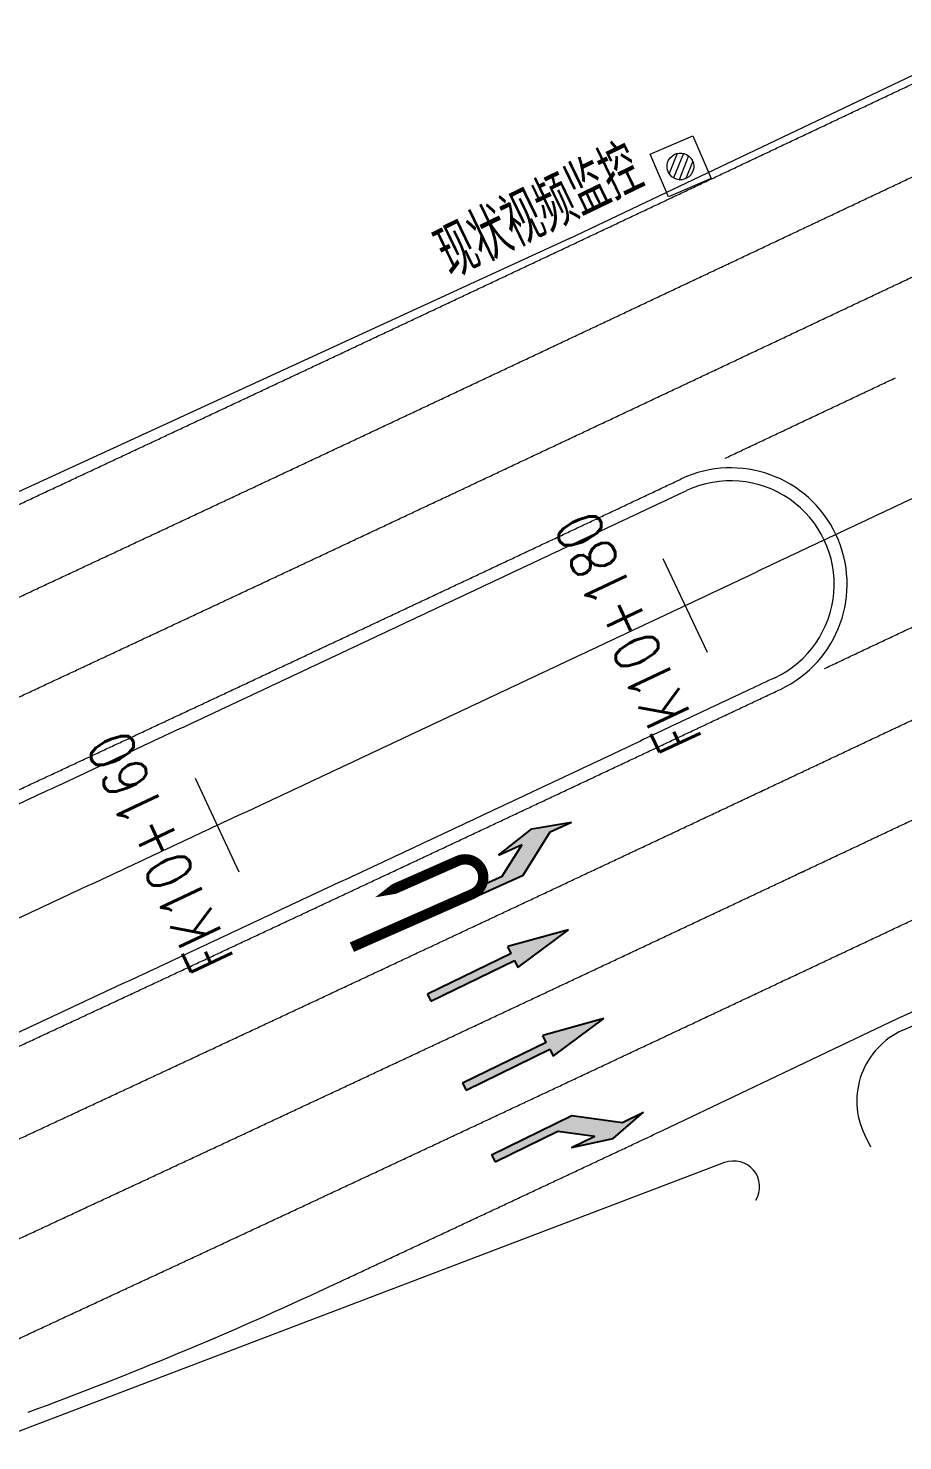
# Model space of a CAD drawing. Header units: millimetres. Extents: x 523446 to 528898, y 388189 to 392165.
# Drawn here: x 526249.9 to 526283.7, y 389325.7 to 389380.4 of the extents above; entities that cross this region are included whole.
import ezdxf
from ezdxf.enums import TextEntityAlignment as Align

# ---------------------------------------------------------------- set-up
doc = ezdxf.new("R2010")
doc.units = ezdxf.units.MM
doc.linetypes.add('33', pattern=[6, 3, -3])
for name, color, linetype, lineweight in [('0-现状交通设施2018', 7, 'Continuous', 0), ('0-现状信号灯', 7, 'Continuous', 40), ('000-scy-中分带', 2, 'Continuous', 60), ('000-scy-机动车道线', 5, 'Continuous', 60)]:
    doc.layers.add(name, color=color, linetype=linetype, lineweight=lineweight)
for name, color, linetype in [('FZZD-标注路线桩号', 7, 'Continuous'), ('MEDS道路平面中线-FZZD', 7, 'Continuous'), ('标线（实）', 1, 'Continuous'), ('标线（虚）', 1, '33'), ('箭头', 7, 'Continuous')]:
    doc.layers.add(name, color=color, linetype=linetype)
doc.styles.add('HZTXT_S', font='TXT_S.shx', dxfattribs={"width": 0.75, "bigfont": 'HZTXT.shx'})
doc.styles.add('MEDS', font='TXT_S.SHX', dxfattribs={"width": 0.75, "bigfont": 'hztxt.shx'})

# ---------------------------------------------------------------- blocks, each defined once
blk = doc.blocks.new('y')
blk.add_hatch(color=0).paths.add_polyline_path([(0.55, 0.225), (0.55, -0.275), (0.75, 0.525), (0.55, 1.275), (0.55, 0.825), (0, 0), (0, -1.725), (0.15, -1.725), (0.15, -0.375)])
at = {"color": 0}
for p, q in [((0.75, 0.525), (0.55, 1.275)), ((0.55, 0.825), (0.55, 1.275)), ((0, 0), (0.55, 0.825)), ((0.55, -0.275), (0.75, 0.525)), ((0.15, -0.375), (0.55, 0.225)), ((0.55, -0.275), (0.55, 0.225)), ((0, -1.725), (0, 0)), ((0.15, -1.725), (0.15, -0.375)), ((0, -1.725), (0.15, -1.725))]:
    blk.add_line(p, q, dxfattribs=at)
blk = doc.blocks.new('zx')
blk.add_hatch(color=0).paths.add_polyline_path([(0.075, -1.2), (0.225, -1.2), (0, 0), (-0.225, -1.2), (-0.075, -1.2), (-0.075, -3), (0.075, -3)])
at = {"color": 0}
for p, q in [((0, 0), (-0.225, -1.2)), ((0.225, -1.2), (0, 0)), ((-0.075, -1.2), (-0.225, -1.2)), ((-0.075, -1.2), (-0.075, -3)), ((0.075, -3), (0.075, -1.2)), ((0.075, -1.2), (0.225, -1.2)), ((-0.075, -3), (0.075, -3))]:
    blk.add_line(p, q, dxfattribs=at)
blk = doc.blocks.new('箭头（调头）')
at = {"color": 0}
blk.add_lwpolyline([(0, 0, 0.4, 0.4, 0), (0, 5.1, 0.4, 0.4, 1), (-1.4, 5.1, 0.4, 0.4, 0), (-1.4, 4, 1.2, 0, 0), (-1.4, 1.6, 0, 0, 0)], format="xyseb", dxfattribs=at)
blk = doc.blocks.new('7')
at = {"layer": '0-现状信号灯', "linetype": 'Continuous', "lineweight": 0, "ltscale": 0.005}
for p, q in [((525414.9, 388753.359), (525416.616, 388753.904)), ((525416.616, 388753.904), (525417.16, 388752.188)), ((525415.444, 388751.644), (525414.9, 388753.359)), ((525415.937, 388753.284), (525415.555, 388752.546)), ((525416.181, 388753.264), (525415.711, 388752.359)), ((525416.374, 388753.148), (525415.918, 388752.268)), ((525416.512, 388752.924), (525416.179, 388752.284)), ((525417.16, 388752.188), (525415.444, 388751.644))]:
    blk.add_line(p, q, dxfattribs=at)
blk.add_ellipse((525416.018, 388752.774), major_axis=(0.365, 0.365), ratio=1, start_param=3.156470216024712, end_param=9.439655523204298, dxfattribs=at)

msp = doc.modelspace()

# ---------------------------------------------------------------- linework, layer by layer
at = {"layer": '000-scy-中分带', "linetype": 'ByBlock', "lineweight": 0}
for points in [[(526275.357, 389362.484, -0.000026), (526274.383, 389362.025, -0.00003), (526273.287, 389361.508, -0.000032), (526272.19, 389360.991, -0.000033), (526271.094, 389360.475, -0.000034), (526269.997, 389359.959, -0.000035), (526268.901, 389359.442, -0.000037), (526267.804, 389358.926, -0.000038), (526266.708, 389358.411, -0.000039), (526265.611, 389357.895, -0.00004), (526264.514, 389357.379, -0.000042), (526263.418, 389356.864, -0.000043), (526262.321, 389356.349, -0.000044), (526261.224, 389355.834, -0.000045), (526260.127, 389355.32, -0.000047), (526259.03, 389354.805, -0.000048), (526257.932, 389354.291, -0.000049), (526256.835, 389353.777, -0.000051), (526255.738, 389353.263, -0.000052), (526254.64, 389352.749, -0.000053), (526253.543, 389352.236, -0.000054), (526252.445, 389351.723, -0.000056), (526251.347, 389351.21, -0.000057), (526250.25, 389350.698, -0.000058), (526249.152, 389350.185, -0.000059), (526248.054, 389349.673, -0.000061)], [(526278.77, 389355.249, -0.000026), (526277.795, 389354.789, -0.00003), (526276.697, 389354.272, -0.000032), (526275.6, 389353.755, -0.000033), (526274.503, 389353.238, -0.000034), (526273.405, 389352.721, -0.000035), (526272.308, 389352.204, -0.000037), (526271.21, 389351.688, -0.000038), (526270.112, 389351.171, -0.000039), (526269.015, 389350.655, -0.00004), (526267.917, 389350.139, -0.000042), (526266.819, 389349.623, -0.000043), (526265.72, 389349.107, -0.000044), (526264.622, 389348.592, -0.000045), (526263.524, 389348.077, -0.000047), (526262.425, 389347.562, -0.000048), (526261.327, 389347.047, -0.000049), (526260.228, 389346.532, -0.000051), (526259.129, 389346.017, -0.000052), (526258.03, 389345.503, -0.000053), (526256.931, 389344.989, -0.000054), (526255.832, 389344.475, -0.000056), (526254.733, 389343.962, -0.000057), (526253.633, 389343.448, -0.000058), (526252.533, 389342.935, -0.000059), (526251.434, 389342.423, -0.000061), (526250.334, 389341.91, -0.000062), (526249.234, 389341.398, -0.000063), (526248.134, 389340.886, -0.000064)]]:
    msp.add_lwpolyline(points, format="xyb", dxfattribs=at)
msp.add_arc((526277.064, 389358.867), 4, 295.2445, 115.2539, dxfattribs=at)
at = {"layer": '000-scy-机动车道线', "color": 5, "linetype": 'ByBlock', "lineweight": 0}
for p, q in [((526270.823, 389372.246), (526292.856, 389382.723)), ((526270.823, 389372.246), (526187.819, 389334.076)), ((526283.716, 389341.607), (526299.291, 389348.559)), ((526282.232, 389337.574), (526282.463, 389337.092)), ((526276.827, 389336.484), (526238.804, 389322.002))]:
    msp.add_line(p, q, dxfattribs=at)
for centre, radius, start, end in [((526284.939, 389338.867), 3, 114.0554, 205.5424), ((526277.182, 389335.549), 1, 328.9113, 110.7934)]:
    msp.add_arc(centre, radius, start, end, dxfattribs=at)
at = {"layer": 'FZZD-标注路线桩号', "color": 7, "linetype": 'ByBlock', "lineweight": 0}
for p, q in [((526276.16, 389356.229), (526274.454, 389359.847)), ((526258.053, 389347.722), (526256.358, 389351.345))]:
    msp.add_line(p, q, dxfattribs=at)
at = {"layer": 'MEDS道路平面中线-FZZD', "color": 1, "linetype": 'ByBlock', "lineweight": 0}
msp.add_lwpolyline([(526301.302, 389370.324, -0.000001), (526300.206, 389369.805, -0.000003), (526299.11, 389369.286, -0.000004), (526298.014, 389368.768, -0.000005), (526296.918, 389368.249, -0.000006), (526295.822, 389367.731, -0.000008), (526294.726, 389367.212, -0.000009), (526293.63, 389366.693, -0.00001), (526292.534, 389366.175, -0.000011), (526291.438, 389365.657, -0.000013), (526290.342, 389365.138, -0.000014), (526289.246, 389364.62, -0.000015), (526288.149, 389364.102, -0.000016), (526287.053, 389363.583, -0.000018), (526285.957, 389363.065, -0.000019), (526284.861, 389362.547, -0.00002), (526283.764, 389362.029, -0.000021), (526282.668, 389361.512, -0.000023), (526281.572, 389360.994, -0.000024), (526280.475, 389360.476, -0.000025), (526279.379, 389359.959, -0.000027), (526278.282, 389359.441, -0.000028), (526277.185, 389358.924, -0.000029), (526276.089, 389358.407, -0.00003), (526274.992, 389357.89, -0.000032), (526273.895, 389357.373, -0.000033), (526272.798, 389356.856, -0.000034), (526271.701, 389356.34, -0.000035), (526270.604, 389355.823, -0.000037), (526269.507, 389355.307, -0.000038), (526268.41, 389354.791, -0.000039), (526267.313, 389354.275, -0.00004), (526266.216, 389353.759, -0.000042), (526265.118, 389353.244, -0.000043), (526264.021, 389352.728, -0.000044), (526262.923, 389352.213, -0.000045), (526261.825, 389351.698, -0.000047), (526260.727, 389351.183, -0.000048), (526259.63, 389350.669, -0.000049), (526258.532, 389350.154, -0.000051), (526257.433, 389349.64, -0.000052), (526256.335, 389349.126, -0.000053), (526255.237, 389348.613, -0.000054), (526254.139, 389348.099, -0.000056), (526253.04, 389347.586, -0.000057), (526251.941, 389347.073, -0.000058), (526250.843, 389346.56, -0.000059), (526249.744, 389346.048, -0.000061), (526248.645, 389345.536, -0.000062), (526247.545, 389345.024, -0.000063)], format="xyb", dxfattribs=at)
at = {"layer": '标线（实）', "linetype": 'ByBlock', "lineweight": 0, "ltscale": 0.03}
msp.add_line((526283.513, 389342.063), (526299.087, 389349.016), dxfattribs=at)
at = {"layer": '标线（实）', "linetype": 'ByBlock', "lineweight": 0, "ltscale": 0.03, "flags": 128}
for points in [[(526243.618, 389359.19, 0.000007), (526244.105, 389359.417, 0.000007), (526244.592, 389359.645, 0.000007), (526245.079, 389359.872, 0.000007), (526245.566, 389360.099, 0.000006), (526246.053, 389360.326, 0.000006), (526246.54, 389360.554, 0.000006), (526247.027, 389360.781, 0.000006), (526247.514, 389361.008, 0.000006), (526248, 389361.236, 0.000006), (526248.487, 389361.464, 0.000006), (526248.974, 389361.691, 0.000006), (526249.461, 389361.919, 0.000006), (526249.948, 389362.146, 0.000006), (526250.435, 389362.374, 0.000006), (526250.922, 389362.602, 0.000006), (526251.409, 389362.83, 0.000006), (526251.895, 389363.058, 0.000006), (526252.382, 389363.286, 0.000006), (526252.869, 389363.514, 0.000006), (526253.356, 389363.742, 0.000005), (526253.843, 389363.97, 0.000005), (526254.33, 389364.198, 0.000005), (526254.816, 389364.426, 0.000005), (526255.303, 389364.655, 0.000005), (526255.79, 389364.883, 0.000005), (526256.277, 389365.111, 0.000005), (526256.764, 389365.34, 0.000005), (526257.25, 389365.568, 0.000005), (526257.737, 389365.797, 0.000005), (526258.224, 389366.025, 0.000005), (526258.711, 389366.254, 0.000005), (526259.197, 389366.483, 0.000005), (526259.684, 389366.711, 0.000005), (526260.171, 389366.94, 0.000005), (526260.658, 389367.169, 0.000005), (526261.144, 389367.397, 0.000004), (526261.631, 389367.626, 0.000004), (526262.118, 389367.855, 0.000004), (526262.605, 389368.084, 0.000004), (526263.091, 389368.313, 0.000004), (526263.578, 389368.542, 0.000004), (526264.065, 389368.771, 0.000004), (526264.551, 389369, 0.000004), (526265.038, 389369.229, 0.000004), (526265.525, 389369.458, 0.000004), (526266.012, 389369.688, 0.000004), (526266.498, 389369.917, 0.000004), (526266.985, 389370.146, 0.000004), (526267.472, 389370.375, 0.000004), (526267.959, 389370.605, 0.000004), (526268.445, 389370.834, 0.000004), (526268.932, 389371.063, 0.000003), (526269.419, 389371.293, 0.000003), (526269.905, 389371.522, 0.000003), (526270.392, 389371.752, 0.000003), (526270.879, 389371.981, 0.000003), (526271.366, 389372.211, 0.000003), (526271.852, 389372.441, 0.000003), (526272.339, 389372.67, 0.000003), (526272.826, 389372.9, 0.000003), (526273.312, 389373.129, 0.000003), (526273.799, 389373.359, 0.000003), (526274.286, 389373.589, 0.000003), (526274.773, 389373.819, 0.000003), (526275.259, 389374.048, 0.000003), (526275.746, 389374.278, 0.000003), (526276.233, 389374.508, 0.000003), (526276.72, 389374.738, 0.000002), (526277.206, 389374.968, 0.000002), (526277.693, 389375.198, 0.000002), (526278.18, 389375.428, 0.000002), (526278.667, 389375.658, 0.000002), (526279.153, 389375.888, 0.000002), (526279.64, 389376.118, 0.000002), (526280.127, 389376.348, 0.000002), (526280.614, 389376.578, 0.000002), (526281.1, 389376.808, 0.000002), (526281.587, 389377.038, 0.000002), (526282.074, 389377.268, 0.000002), (526282.561, 389377.498, 0.000002), (526283.048, 389377.729, 0.000002), (526283.535, 389377.959, 0.000002), (526284.021, 389378.189, 0.000002), (526284.508, 389378.419, 0.000001), (526284.995, 389378.649, 0.000001), (526285.482, 389378.88, 0.000001), (526285.969, 389379.11, 0.000001), (526286.456, 389379.34, 0.000001), (526286.943, 389379.571, 0.000001), (526287.429, 389379.801, 0.000001), (526287.916, 389380.031, 0.000001), (526288.403, 389380.262)], [(526243.938, 389348.309, 0.000007), (526244.426, 389348.536, 0.000007), (526244.914, 389348.763, 0.000007), (526245.402, 389348.99, 0.000007), (526245.89, 389349.217, 0.000007), (526246.378, 389349.444, 0.000007), (526246.867, 389349.672, 0.000007), (526247.355, 389349.899, 0.000007), (526247.843, 389350.127, 0.000007), (526248.331, 389350.354, 0.000007), (526248.818, 389350.582, 0.000007), (526249.306, 389350.809, 0.000007), (526249.794, 389351.037, 0.000006), (526250.282, 389351.265, 0.000006), (526250.77, 389351.493, 0.000006), (526251.258, 389351.72, 0.000006), (526251.746, 389351.948, 0.000006), (526252.234, 389352.176, 0.000006), (526252.721, 389352.404, 0.000006), (526253.209, 389352.632, 0.000006), (526253.697, 389352.86, 0.000006), (526254.185, 389353.088, 0.000006), (526254.672, 389353.317, 0.000006), (526255.16, 389353.545, 0.000006), (526255.648, 389353.773, 0.000006), (526256.136, 389354.001, 0.000006), (526256.623, 389354.23, 0.000006), (526257.111, 389354.458, 0.000006), (526257.598, 389354.687, 0.000005), (526258.086, 389354.915, 0.000005), (526258.574, 389355.144, 0.000005), (526259.061, 389355.372, 0.000005), (526259.549, 389355.601, 0.000005), (526260.036, 389355.829, 0.000005), (526260.524, 389356.058, 0.000005), (526261.011, 389356.287, 0.000005), (526261.499, 389356.516, 0.000005), (526261.986, 389356.745, 0.000005), (526262.474, 389356.973, 0.000005), (526262.961, 389357.202, 0.000005), (526263.449, 389357.431, 0.000005), (526263.936, 389357.66, 0.000005), (526264.424, 389357.889, 0.000005), (526264.911, 389358.118, 0.000005), (526265.398, 389358.347, 0.000004), (526265.886, 389358.577, 0.000004), (526266.373, 389358.806, 0.000004), (526266.861, 389359.035, 0.000004), (526267.348, 389359.264, 0.000004), (526267.835, 389359.494, 0.000004), (526268.323, 389359.723, 0.000004), (526268.81, 389359.952, 0.000004), (526269.297, 389360.182, 0.000004), (526269.785, 389360.411, 0.000004), (526270.272, 389360.64, 0.000004), (526270.759, 389360.87, 0.000004), (526271.246, 389361.099, 0.000004), (526271.734, 389361.329, 0.000004), (526272.221, 389361.559, 0.000004), (526272.708, 389361.788, 0.000004), (526273.195, 389362.018, 0.000003), (526273.683, 389362.248, 0.000003), (526274.17, 389362.477, 0.000003), (526274.657, 389362.707, 0.000003), (526275.144, 389362.937, 0.000003)], [(526244.308, 389338.557, 0.000008), (526244.798, 389338.784, 0.000008), (526245.287, 389339.011, 0.000008), (526245.776, 389339.238, 0.000007), (526246.265, 389339.466, 0.000007), (526246.755, 389339.693, 0.000007), (526247.244, 389339.92, 0.000007), (526247.733, 389340.148, 0.000007), (526248.222, 389340.375, 0.000007), (526248.711, 389340.603, 0.000007), (526249.2, 389340.83, 0.000007), (526249.689, 389341.058, 0.000007), (526250.178, 389341.286, 0.000007), (526250.667, 389341.514, 0.000007), (526251.156, 389341.741, 0.000007), (526251.645, 389341.969, 0.000007), (526252.134, 389342.197, 0.000007), (526252.622, 389342.425, 0.000007), (526253.111, 389342.653, 0.000007), (526253.6, 389342.881, 0.000006), (526254.089, 389343.109, 0.000006), (526254.577, 389343.338, 0.000006), (526255.066, 389343.566, 0.000006), (526255.555, 389343.794, 0.000006), (526256.043, 389344.022, 0.000006), (526256.532, 389344.251, 0.000006), (526257.021, 389344.479, 0.000006), (526257.509, 389344.707, 0.000006), (526257.998, 389344.936, 0.000006), (526258.486, 389345.165, 0.000006), (526258.975, 389345.393, 0.000006), (526259.463, 389345.622, 0.000006), (526259.952, 389345.85, 0.000006), (526260.44, 389346.079, 0.000006), (526260.928, 389346.308, 0.000006), (526261.417, 389346.537, 0.000005), (526261.905, 389346.765, 0.000005), (526262.393, 389346.994, 0.000005), (526262.882, 389347.223, 0.000005), (526263.37, 389347.452, 0.000005), (526263.858, 389347.681, 0.000005), (526264.346, 389347.91, 0.000005), (526264.835, 389348.139, 0.000005), (526265.323, 389348.368, 0.000005), (526265.811, 389348.597, 0.000005), (526266.299, 389348.827, 0.000005), (526266.787, 389349.056, 0.000005), (526267.275, 389349.285, 0.000005), (526267.763, 389349.514, 0.000005), (526268.251, 389349.744, 0.000005), (526268.739, 389349.973, 0.000005), (526269.227, 389350.202, 0.000004), (526269.715, 389350.432, 0.000004), (526270.203, 389350.661, 0.000004), (526270.691, 389350.891, 0.000004), (526271.179, 389351.12, 0.000004), (526271.667, 389351.35, 0.000004), (526272.155, 389351.579, 0.000004), (526272.643, 389351.809, 0.000004), (526273.13, 389352.039, 0.000004), (526273.618, 389352.268, 0.000004), (526274.106, 389352.498, 0.000004), (526274.594, 389352.728, 0.000004), (526275.082, 389352.958, 0.000004), (526275.569, 389353.187, 0.000004), (526276.057, 389353.417, 0.000004), (526276.545, 389353.647, 0.000004), (526277.032, 389353.877, 0.000003), (526277.52, 389354.107, 0.000003), (526278.008, 389354.337, 0.000003), (526278.495, 389354.567, 0.000003), (526278.983, 389354.796, 0.000003)], [(526278.198, 389350.833), (526278.418, 389350.937, 0.000003), (526278.906, 389351.167, 0.000003), (526279.394, 389351.397, 0.000003), (526279.882, 389351.627, 0.000003), (526280.369, 389351.857, 0.000003), (526280.857, 389352.087, 0.000003), (526281.345, 389352.317, 0.000003), (526281.833, 389352.547, 0.000003), (526282.32, 389352.777, 0.000003), (526282.808, 389353.007, 0.000003), (526283.296, 389353.238, 0.000003), (526283.783, 389353.468, 0.000003), (526284.271, 389353.698, 0.000003), (526284.758, 389353.928, 0.000003), (526285.246, 389354.158, 0.000003), (526285.734, 389354.389, 0.000003), (526286.221, 389354.619, 0.000002), (526286.709, 389354.849, 0.000002), (526287.196, 389355.079, 0.000002), (526287.684, 389355.31, 0.000002), (526288.171, 389355.54, 0.000002), (526288.659, 389355.77, 0.000002), (526289.146, 389356.001, 0.000002), (526289.634, 389356.231, 0.000002), (526290.121, 389356.461, 0.000002), (526290.526, 389356.653, 0.000002)], [(526279.69, 389347.667), (526279.91, 389347.771, 0.000003), (526280.398, 389348.001, 0.000003), (526280.886, 389348.231, 0.000003), (526281.374, 389348.461, 0.000003), (526281.862, 389348.691, 0.000003), (526282.35, 389348.921, 0.000003), (526282.838, 389349.152, 0.000003), (526283.326, 389349.382, 0.000003), (526283.814, 389349.612, 0.000003), (526284.302, 389349.842, 0.000003), (526284.789, 389350.072, 0.000003), (526285.277, 389350.303, 0.000003), (526285.765, 389350.533, 0.000003), (526286.253, 389350.763, 0.000003), (526286.74, 389350.993, 0.000003), (526287.228, 389351.224, 0.000003), (526287.716, 389351.454, 0.000002), (526288.204, 389351.684, 0.000002), (526288.691, 389351.915, 0.000002), (526289.179, 389352.145, 0.000002), (526289.666, 389352.375, 0.000002), (526290.154, 389352.606, 0.000002), (526290.642, 389352.836, 0.000002), (526291.129, 389353.067, 0.000002), (526291.617, 389353.297, 0.000002), (526292.022, 389353.489, 0.000002)], [(526281.182, 389344.501), (526281.402, 389344.605, 0.000003), (526281.891, 389344.835, 0.000003), (526282.379, 389345.065, 0.000003), (526282.867, 389345.295, 0.000003), (526283.355, 389345.526, 0.000003), (526283.843, 389345.756, 0.000003), (526284.331, 389345.986, 0.000003), (526284.819, 389346.216, 0.000003), (526285.307, 389346.447, 0.000003), (526285.795, 389346.677, 0.000003), (526286.283, 389346.907, 0.000003), (526286.771, 389347.137, 0.000003), (526287.259, 389347.368, 0.000003), (526287.747, 389347.598, 0.000003), (526288.235, 389347.828, 0.000003), (526288.723, 389348.059, 0.000003), (526289.211, 389348.289, 0.000002), (526289.698, 389348.52, 0.000002), (526290.186, 389348.75, 0.000002), (526290.674, 389348.98, 0.000002), (526291.162, 389349.211, 0.000002), (526291.649, 389349.441, 0.000002), (526292.137, 389349.672, 0.000002), (526292.625, 389349.902, 0.000002), (526293.112, 389350.133, 0.000002), (526293.518, 389350.324, 0.000002)], [(526261.517, 389331.679), (526261.758, 389331.792, 0.000006), (526262.248, 389332.02, 0.000006), (526262.738, 389332.249, 0.000006), (526263.228, 389332.478, 0.000006), (526263.717, 389332.707, 0.000006), (526264.207, 389332.937, 0.000006), (526264.697, 389333.166, 0.000006), (526265.186, 389333.395, 0.000006), (526265.676, 389333.624, 0.000006), (526266.165, 389333.853, 0.000006), (526266.655, 389334.082, 0.000006), (526267.144, 389334.312, 0.000005), (526267.634, 389334.541, 0.000005), (526268.123, 389334.77, 0.000005), (526268.612, 389335, 0.000005), (526269.101, 389335.229, 0.000005), (526269.591, 389335.459, 0.000005), (526270.08, 389335.688, 0.000005), (526270.569, 389335.918, 0.000005), (526271.058, 389336.147, 0.000005), (526271.547, 389336.377, 0.000005), (526272.037, 389336.607, 0.000005), (526272.526, 389336.836, 0.000005), (526273.015, 389337.066, 0.000005), (526273.504, 389337.296, 0.000005), (526274.428, 389337.73, 0.000005)]]:
    msp.add_lwpolyline(points, format="xyb", dxfattribs=at)
at = {"layer": '标线（实）', "linetype": 'ByBlock', "lineweight": 0, "ltscale": 0.03}
for centre, radius, start, end in [((526277.064, 389358.867), 4.5, 295.2504, 115.2481), ((526198.233, 389467.124), 149.5, 290.21395, 295.04353)]:
    msp.add_arc(centre, radius, start, end, dxfattribs=at)
at = {"layer": '标线（虚）', "linetype": 'ByBlock', "lineweight": 0}
msp.add_line((526274.428, 389337.73), (526283.513, 389342.063), dxfattribs=at)
at = {"layer": '标线（虚）', "linetype": 'ByBlock', "lineweight": 0, "flags": 128}
for points in [[(526244.016, 389355.79, 0.000007), (526244.504, 389356.018, 0.000007), (526244.991, 389356.245, 0.000007), (526245.478, 389356.472, 0.000007), (526245.965, 389356.699, 0.000007), (526246.453, 389356.926, 0.000007), (526246.94, 389357.154, 0.000006), (526247.427, 389357.381, 0.000006), (526247.915, 389357.609, 0.000006), (526248.402, 389357.836, 0.000006), (526248.889, 389358.064, 0.000006), (526249.376, 389358.292, 0.000006), (526249.863, 389358.519, 0.000006), (526250.351, 389358.747, 0.000006), (526250.838, 389358.975, 0.000006), (526251.325, 389359.203, 0.000006), (526251.812, 389359.43, 0.000006), (526252.299, 389359.658, 0.000006), (526252.786, 389359.886, 0.000006), (526253.273, 389360.114, 0.000006), (526253.761, 389360.343, 0.000006), (526254.248, 389360.571, 0.000006), (526254.735, 389360.799, 0.000005), (526255.222, 389361.027, 0.000005), (526255.709, 389361.255, 0.000005), (526256.196, 389361.484, 0.000005), (526256.683, 389361.712, 0.000005), (526257.17, 389361.941, 0.000005), (526257.657, 389362.169, 0.000005), (526258.144, 389362.398, 0.000005), (526258.631, 389362.626, 0.000005), (526259.118, 389362.855, 0.000005), (526259.605, 389363.083, 0.000005), (526260.092, 389363.312, 0.000005), (526260.579, 389363.541, 0.000005), (526261.066, 389363.77, 0.000005), (526261.553, 389363.998, 0.000005), (526262.04, 389364.227, 0.000005), (526262.527, 389364.456, 0.000004), (526263.014, 389364.685, 0.000004), (526263.501, 389364.914, 0.000004), (526263.988, 389365.143, 0.000004), (526264.475, 389365.372, 0.000004), (526264.962, 389365.601, 0.000004), (526265.449, 389365.83, 0.000004), (526265.935, 389366.06, 0.000004), (526266.422, 389366.289, 0.000004), (526266.909, 389366.518, 0.000004), (526267.396, 389366.747, 0.000004), (526267.883, 389366.977, 0.000004), (526268.37, 389367.206, 0.000004), (526268.857, 389367.435, 0.000004), (526269.344, 389367.665, 0.000004), (526269.831, 389367.894, 0.000004), (526270.318, 389368.124, 0.000003), (526270.804, 389368.353, 0.000003), (526271.291, 389368.583, 0.000003), (526271.778, 389368.812, 0.000003), (526272.265, 389369.042, 0.000003), (526272.752, 389369.271, 0.000003), (526273.239, 389369.501, 0.000003), (526273.726, 389369.731, 0.000003), (526274.213, 389369.961, 0.000003), (526274.699, 389370.19, 0.000003), (526275.186, 389370.42, 0.000003), (526275.673, 389370.65, 0.000003), (526276.16, 389370.88, 0.000003), (526276.647, 389371.11, 0.000003), (526277.134, 389371.339, 0.000003), (526277.621, 389371.569, 0.000003), (526278.107, 389371.799, 0.000002), (526278.594, 389372.029, 0.000002), (526279.081, 389372.259, 0.000002), (526279.568, 389372.489, 0.000002), (526280.055, 389372.719, 0.000002), (526280.542, 389372.949, 0.000002), (526281.029, 389373.179, 0.000002), (526281.516, 389373.409, 0.000002), (526282.002, 389373.64, 0.000002), (526282.489, 389373.87, 0.000002), (526282.976, 389374.1, 0.000002), (526283.463, 389374.33, 0.000002), (526283.95, 389374.56, 0.000002), (526284.437, 389374.79, 0.000002), (526284.924, 389375.021, 0.000002), (526285.411, 389375.251, 0.000002), (526285.898, 389375.481, 0.000001), (526286.385, 389375.711, 0.000001), (526286.871, 389375.942, 0.000001), (526287.358, 389376.172, 0.000001), (526287.845, 389376.402, 0.000001), (526288.332, 389376.633, 0.000001), (526288.819, 389376.863, 0.000001), (526289.306, 389377.093, 0.000001), (526289.793, 389377.324)], [(526244.031, 389351.936, 0.000007), (526244.519, 389352.164, 0.000007), (526245.006, 389352.391, 0.000007), (526245.494, 389352.618, 0.000007), (526245.982, 389352.845, 0.000007), (526246.47, 389353.072, 0.000007), (526246.957, 389353.3, 0.000007), (526247.445, 389353.527, 0.000007), (526247.932, 389353.755, 0.000007), (526248.42, 389353.982, 0.000006), (526248.908, 389354.21, 0.000006), (526249.395, 389354.437, 0.000006), (526249.883, 389354.665, 0.000006), (526250.37, 389354.893, 0.000006), (526250.858, 389355.121, 0.000006), (526251.345, 389355.348, 0.000006), (526251.833, 389355.576, 0.000006), (526252.32, 389355.804, 0.000006), (526252.808, 389356.032, 0.000006), (526253.295, 389356.26, 0.000006), (526253.783, 389356.488, 0.000006), (526254.27, 389356.717, 0.000006), (526254.757, 389356.945, 0.000006), (526255.245, 389357.173, 0.000006), (526255.732, 389357.401, 0.000006), (526256.22, 389357.63, 0.000005), (526256.707, 389357.858, 0.000005), (526257.194, 389358.086, 0.000005), (526257.682, 389358.315, 0.000005), (526258.169, 389358.543, 0.000005), (526258.656, 389358.772, 0.000005), (526259.144, 389359, 0.000005), (526259.631, 389359.229, 0.000005), (526260.118, 389359.458, 0.000005), (526260.605, 389359.686, 0.000005), (526261.093, 389359.915, 0.000005), (526261.58, 389360.144, 0.000005), (526262.067, 389360.373, 0.000005), (526262.554, 389360.602, 0.000005), (526263.042, 389360.831, 0.000005), (526263.529, 389361.06, 0.000005), (526264.016, 389361.289, 0.000004), (526264.503, 389361.518, 0.000004), (526264.99, 389361.747, 0.000004), (526265.477, 389361.976, 0.000004), (526265.965, 389362.205, 0.000004), (526266.452, 389362.434, 0.000004), (526266.939, 389362.664, 0.000004), (526267.426, 389362.893, 0.000004), (526267.913, 389363.122, 0.000004), (526268.4, 389363.351, 0.000004), (526268.887, 389363.581, 0.000004), (526269.374, 389363.81, 0.000004), (526269.861, 389364.04, 0.000004), (526270.349, 389364.269, 0.000004), (526270.836, 389364.499, 0.000004), (526271.323, 389364.728, 0.000004), (526271.81, 389364.958, 0.000003), (526272.297, 389365.187, 0.000003), (526272.784, 389365.417, 0.000003), (526273.271, 389365.647, 0.000003), (526273.758, 389365.876, 0.000003), (526274.245, 389366.106, 0.000003), (526274.732, 389366.336, 0.000003), (526275.219, 389366.565, 0.000003), (526275.706, 389366.795, 0.000003), (526276.193, 389367.025, 0.000003), (526276.68, 389367.255, 0.000003), (526277.167, 389367.485, 0.000003), (526277.654, 389367.715, 0.000003), (526278.141, 389367.945, 0.000003), (526278.628, 389368.175, 0.000003), (526279.115, 389368.404, 0.000003), (526279.602, 389368.634, 0.000002), (526280.089, 389368.864, 0.000002), (526280.576, 389369.095, 0.000002), (526281.063, 389369.325, 0.000002), (526281.55, 389369.555, 0.000002), (526282.037, 389369.785, 0.000002), (526282.524, 389370.015, 0.000002), (526283.011, 389370.245, 0.000002), (526283.498, 389370.475, 0.000002), (526283.985, 389370.705, 0.000002), (526284.472, 389370.936, 0.000002), (526284.959, 389371.166, 0.000002), (526285.446, 389371.396, 0.000002), (526285.933, 389371.626, 0.000002), (526286.42, 389371.857, 0.000002), (526286.907, 389372.087, 0.000002), (526287.394, 389372.317, 0.000001), (526287.881, 389372.547, 0.000001), (526288.368, 389372.778, 0.000001), (526288.855, 389373.008, 0.000001), (526289.342, 389373.238, 0.000001), (526289.829, 389373.469, 0.000001), (526290.316, 389373.699, 0.000001), (526290.803, 389373.93, 0.000001), (526291.29, 389374.16)], [(526244.697, 389335.154, 0.000008), (526245.187, 389335.382, 0.000008), (526245.676, 389335.609, 0.000008), (526246.166, 389335.836, 0.000008), (526246.656, 389336.063, 0.000008), (526247.145, 389336.291, 0.000007), (526247.635, 389336.518, 0.000007), (526248.124, 389336.746, 0.000007), (526248.614, 389336.973, 0.000007), (526249.103, 389337.201, 0.000007), (526249.593, 389337.429, 0.000007), (526250.082, 389337.656, 0.000007), (526250.571, 389337.884, 0.000007), (526251.061, 389338.112, 0.000007), (526251.55, 389338.34, 0.000007), (526252.039, 389338.568, 0.000007), (526252.529, 389338.796, 0.000007), (526253.018, 389339.024, 0.000007), (526253.507, 389339.252, 0.000007), (526253.996, 389339.48, 0.000007), (526254.485, 389339.708, 0.000007), (526254.974, 389339.936, 0.000006), (526255.463, 389340.164, 0.000006), (526255.952, 389340.393, 0.000006), (526256.441, 389340.621, 0.000006), (526256.93, 389340.849, 0.000006), (526257.419, 389341.078, 0.000006), (526257.908, 389341.306, 0.000006), (526258.397, 389341.535, 0.000006), (526258.886, 389341.763, 0.000006), (526259.375, 389341.992, 0.000006), (526259.863, 389342.221, 0.000006), (526260.352, 389342.449, 0.000006), (526260.841, 389342.678, 0.000006), (526261.33, 389342.907, 0.000006), (526261.818, 389343.136, 0.000006), (526262.307, 389343.365, 0.000006), (526262.796, 389343.594, 0.000005), (526263.284, 389343.823, 0.000005), (526263.773, 389344.052, 0.000005), (526264.261, 389344.281, 0.000005), (526264.75, 389344.51, 0.000005), (526265.238, 389344.739, 0.000005), (526265.727, 389344.968, 0.000005), (526266.215, 389345.197, 0.000005), (526266.703, 389345.426, 0.000005), (526267.192, 389345.656, 0.000005), (526267.68, 389345.885, 0.000005), (526268.169, 389346.114, 0.000005), (526268.657, 389346.343, 0.000005), (526269.145, 389346.573, 0.000005), (526269.633, 389346.802, 0.000005), (526270.122, 389347.032, 0.000005), (526270.61, 389347.261, 0.000004), (526271.098, 389347.491, 0.000004), (526271.586, 389347.72, 0.000004), (526272.074, 389347.95, 0.000004), (526272.562, 389348.179, 0.000004), (526273.05, 389348.409, 0.000004), (526273.539, 389348.639, 0.000004), (526274.027, 389348.868, 0.000004), (526274.515, 389349.098, 0.000004), (526275.003, 389349.328, 0.000004), (526275.491, 389349.558, 0.000004), (526275.979, 389349.788, 0.000004), (526276.467, 389350.017, 0.000004), (526276.954, 389350.247, 0.000004), (526277.442, 389350.477, 0.000004), (526277.93, 389350.707, 0.000004), (526278.418, 389350.937, 0.000003), (526278.906, 389351.167, 0.000003), (526279.394, 389351.397, 0.000003), (526279.882, 389351.627, 0.000003), (526280.369, 389351.857, 0.000003)], [(526244.699, 389331.298, 0.000008), (526245.189, 389331.525, 0.000008), (526245.679, 389331.752, 0.000008), (526246.169, 389331.979, 0.000008), (526246.659, 389332.207, 0.000008), (526247.15, 389332.434, 0.000008), (526247.64, 389332.661, 0.000008), (526248.13, 389332.889, 0.000008), (526248.62, 389333.116, 0.000007), (526249.11, 389333.344, 0.000007), (526249.599, 389333.572, 0.000007), (526250.089, 389333.799, 0.000007), (526250.579, 389334.027, 0.000007), (526251.069, 389334.255, 0.000007), (526251.559, 389334.483, 0.000007), (526252.048, 389334.711, 0.000007), (526252.538, 389334.939, 0.000007), (526253.028, 389335.167, 0.000007), (526253.517, 389335.395, 0.000007), (526254.007, 389335.623, 0.000007), (526254.496, 389335.851, 0.000007), (526254.986, 389336.079, 0.000007), (526255.475, 389336.308, 0.000007), (526255.965, 389336.536, 0.000007), (526256.454, 389336.764, 0.000006), (526256.944, 389336.993, 0.000006), (526257.433, 389337.221, 0.000006), (526257.922, 389337.45, 0.000006), (526258.412, 389337.678, 0.000006), (526258.901, 389337.907, 0.000006), (526259.39, 389338.136, 0.000006), (526259.879, 389338.364, 0.000006), (526260.368, 389338.593, 0.000006), (526260.858, 389338.822, 0.000006), (526261.347, 389339.051, 0.000006), (526261.836, 389339.279, 0.000006), (526262.325, 389339.508, 0.000006), (526262.814, 389339.737, 0.000006), (526263.303, 389339.966, 0.000006), (526263.792, 389340.195, 0.000006), (526264.28, 389340.424, 0.000005), (526264.769, 389340.653, 0.000005), (526265.258, 389340.882, 0.000005), (526265.747, 389341.112, 0.000005), (526266.236, 389341.341, 0.000005), (526266.724, 389341.57, 0.000005), (526267.213, 389341.799, 0.000005), (526267.702, 389342.029, 0.000005), (526268.19, 389342.258, 0.000005), (526268.679, 389342.487, 0.000005), (526269.168, 389342.717, 0.000005), (526269.656, 389342.946, 0.000005), (526270.145, 389343.176, 0.000005), (526270.633, 389343.405, 0.000005), (526271.122, 389343.635, 0.000005), (526271.61, 389343.864, 0.000005), (526272.099, 389344.094, 0.000004), (526272.587, 389344.323, 0.000004), (526273.076, 389344.553, 0.000004), (526273.564, 389344.783, 0.000004), (526274.052, 389345.012, 0.000004), (526274.541, 389345.242, 0.000004), (526275.029, 389345.472, 0.000004), (526275.517, 389345.702, 0.000004), (526276.005, 389345.932, 0.000004), (526276.494, 389346.161, 0.000004), (526276.982, 389346.391, 0.000004), (526277.47, 389346.621, 0.000004), (526277.958, 389346.851, 0.000004), (526278.446, 389347.081, 0.000004), (526278.934, 389347.311, 0.000004), (526279.422, 389347.541, 0.000004), (526279.91, 389347.771, 0.000003), (526280.398, 389348.001, 0.000003), (526280.886, 389348.231, 0.000003), (526281.374, 389348.461, 0.000003), (526281.862, 389348.691, 0.000003)], [(526244.698, 389327.44, 0.000008), (526245.188, 389327.667, 0.000008), (526245.679, 389327.894, 0.000008), (526246.17, 389328.122, 0.000008), (526246.66, 389328.349, 0.000008), (526247.151, 389328.576, 0.000008), (526247.642, 389328.804, 0.000008), (526248.132, 389329.031, 0.000008), (526248.623, 389329.259, 0.000008), (526249.113, 389329.487, 0.000008), (526249.604, 389329.714, 0.000008), (526250.094, 389329.942, 0.000007), (526250.584, 389330.17, 0.000007), (526251.074, 389330.398, 0.000007), (526251.565, 389330.626, 0.000007), (526252.055, 389330.854, 0.000007), (526252.545, 389331.082, 0.000007), (526253.035, 389331.31, 0.000007), (526253.525, 389331.538, 0.000007), (526254.015, 389331.766, 0.000007), (526254.505, 389331.994, 0.000007), (526254.995, 389332.222, 0.000007), (526255.485, 389332.451, 0.000007), (526255.975, 389332.679, 0.000007), (526256.465, 389332.907, 0.000007), (526256.955, 389333.136, 0.000007), (526257.445, 389333.364, 0.000007), (526257.934, 389333.593, 0.000006), (526258.424, 389333.821, 0.000006), (526258.914, 389334.05, 0.000006), (526259.403, 389334.279, 0.000006), (526259.893, 389334.507, 0.000006), (526260.382, 389334.736, 0.000006), (526260.872, 389334.965, 0.000006), (526261.361, 389335.194, 0.000006), (526261.851, 389335.422, 0.000006), (526262.34, 389335.651, 0.000006), (526262.83, 389335.88, 0.000006), (526263.319, 389336.109, 0.000006), (526263.808, 389336.338, 0.000006), (526264.298, 389336.567, 0.000006), (526264.787, 389336.796, 0.000006), (526265.276, 389337.026, 0.000006), (526265.765, 389337.255, 0.000005), (526266.254, 389337.484, 0.000005), (526266.744, 389337.713, 0.000005), (526267.233, 389337.943, 0.000005), (526267.722, 389338.172, 0.000005), (526268.211, 389338.401, 0.000005), (526268.7, 389338.631, 0.000005), (526269.189, 389338.86, 0.000005), (526269.678, 389339.089, 0.000005), (526270.166, 389339.319, 0.000005), (526270.655, 389339.548, 0.000005), (526271.144, 389339.778, 0.000005), (526271.633, 389340.008, 0.000005), (526272.122, 389340.237, 0.000005), (526272.61, 389340.467, 0.000005), (526273.099, 389340.697, 0.000005), (526273.588, 389340.926, 0.000004), (526274.076, 389341.156, 0.000004), (526274.565, 389341.386, 0.000004), (526275.054, 389341.615, 0.000004), (526275.542, 389341.845, 0.000004), (526276.031, 389342.075, 0.000004), (526276.519, 389342.305, 0.000004), (526277.008, 389342.535, 0.000004), (526277.496, 389342.765, 0.000004), (526277.984, 389342.995, 0.000004), (526278.473, 389343.225, 0.000004), (526278.961, 389343.455, 0.000004), (526279.449, 389343.685, 0.000004), (526279.938, 389343.915, 0.000004), (526280.426, 389344.145, 0.000004), (526280.914, 389344.375, 0.000004), (526281.402, 389344.605, 0.000003), (526281.891, 389344.835, 0.000003), (526282.379, 389345.065, 0.000003), (526282.867, 389345.295, 0.000003), (526283.355, 389345.526, 0.000003)]]:
    msp.add_lwpolyline(points, format="xyb", dxfattribs=at)
at = {"layer": '标线（虚）', "linetype": 'ByBlock', "lineweight": 0, "ltscale": 0.2, "flags": 128}
for points in [[(526276.851, 389363.742, 0.000003), (526277.339, 389363.972, 0.000003), (526277.826, 389364.202, 0.000003), (526278.314, 389364.432, 0.000003), (526278.801, 389364.662, 0.000003), (526279.288, 389364.892, 0.000003), (526279.776, 389365.123, 0.000003), (526280.263, 389365.353, 0.000003), (526280.751, 389365.583, 0.000002), (526281.238, 389365.813, 0.000002), (526281.726, 389366.043, 0.000002), (526282.213, 389366.274, 0.000002), (526282.7, 389366.504, 0.000002), (526283.188, 389366.734, 0.000001), (526283.431, 389366.849, 0.000001)], [(526280.69, 389355.602, 0.000002), (526280.933, 389355.717, 0.000003), (526281.421, 389355.947, 0.000003), (526281.908, 389356.177, 0.000003), (526282.396, 389356.407, 0.000003), (526282.883, 389356.637, 0.000003), (526283.371, 389356.867, 0.000003), (526283.858, 389357.097, 0.000003), (526284.346, 389357.327, 0.000003), (526284.833, 389357.558, 0.000002), (526285.321, 389357.788, 0.000002), (526285.808, 389358.018, 0.000002), (526286.296, 389358.248, 0.000002), (526286.783, 389358.479, 0.000002), (526287.27, 389358.709)]]:
    msp.add_lwpolyline(points, format="xyb", dxfattribs=at)

# ---------------------------------------------------------------- block references
at = {"layer": '0-现状交通设施2018', "color": 6, "linetype": 'ByBlock', "lineweight": 0, "rotation": 5.625825954191948}
msp.add_blockref('7', (41499.876, -49012.557), dxfattribs=at)
at = {"layer": '箭头', "linetype": 'ByBlock', "lineweight": 0}
for name, p, xscale, yscale, zscale, rotation in [('y', (526269.029, 389347.604), -1.999999999676182, 2, 2, 294.1849041749083), ('y', (526269.029, 389347.604), -1.999999999676182, 2, 2, 294.1849041749083), ('zx', (526270.791, 389345.497), 2.000000000029564, 2.000000000029564, 2.000000000029564, 296.0000000000455), ('zx', (526272.151, 389342.056), 2.000000000029564, 2.000000000029564, 2.000000000029564, 296.0000000000455), ('y', (526270.915, 389338.303), 2.000000000029564, 2.000000000029564, 2.000000000029564, 296.0000000000455), ('y', (526270.915, 389338.303), 2.000000000029564, 2.000000000029564, 2.000000000029564, 296.0000000000455)]:
    msp.add_blockref(name, p, dxfattribs=dict(at, xscale=xscale, yscale=yscale, zscale=zscale, rotation=rotation))
at = {"layer": '箭头', "linetype": 'ByBlock', "lineweight": 0, "rotation": 293.8165147274489}
msp.add_blockref('箭头（调头）', (526262.408, 389344.821), dxfattribs=at)

# ---------------------------------------------------------------- texts
at = {"layer": '0-现状交通设施2018', "linetype": 'ByBlock', "lineweight": 0, "style": 'HZTXT_S', "width": 0.7}
msp.add_text('现状视频监控', height=2, rotation=25.8195, dxfattribs=at).set_placement((526273.415, 389375.149), align=Align.MIDDLE_RIGHT)
at = {"layer": 'FZZD-标注路线桩号', "color": 7, "linetype": 'ByBlock', "lineweight": 0, "style": 'MEDS', "width": 0.8}
for s, rotation, p in [('FK10+180', 115.2382, (526273.091, 389356.994)), ('FK10+160', 115.0808, (526254.986, 389348.495))]:
    msp.add_text(s, height=1.75, rotation=rotation, dxfattribs=at).set_placement(p, align=Align.MIDDLE)

doc.saveas('drawing.dxf')
